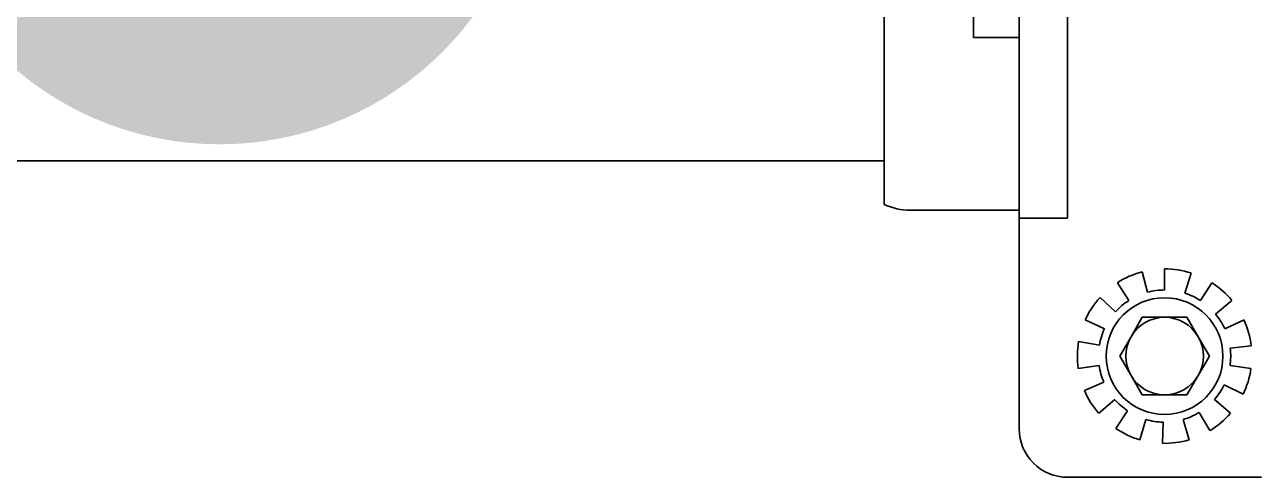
# Model space of a CAD drawing. Extents: x 39751 to 116307, y -36149 to -14965.
# Drawn here: x 54271.2 to 54398.2, y -20719.2 to -20672.5 of the extents above; entities that cross this region are included whole.
import ezdxf

# ---------------------------------------------------------------- set-up
doc = ezdxf.new("R2010")
doc.units = 0
doc.header["$LTSCALE"] = 1500
doc.layers.add('Hatch', color=7, linetype='Continuous', lineweight=13)
doc.layers.add('Visible Edges(Atlas Copco)', color=7, linetype='Continuous', lineweight=35)

# ---------------------------------------------------------------- blocks, each defined once
blk = doc.blocks.new('A$C58483152')
at = {"layer": 'Hatch'}
h = blk.add_hatch(color=7, dxfattribs=at)
edge = h.paths.add_edge_path()
edge.add_line((776.13, 516.5), (776.13, 555.21))
edge.add_line((776.13, 555.21), (682.31, 555.21))
edge.add_line((682.31, 555.21), (682.31, 484))
edge.add_line((682.31, 484), (743.63, 484))
edge.add_arc((776.13, 484), 32.5, 180, 90)
at = {"layer": 'Visible Edges(Atlas Copco)'}
for p, q in [((858.6, 570.03), (858.6, 443.88)), ((863.6, 570.03), (863.6, 443.88)), ((844.68, 568.6), (844.68, 445.3)), ((853.88, 551.4), (853.88, 462.5)), ((853.88, 462.5), (858.6, 462.5)), ((562.28, 449.8), (844.68, 449.8)), ((847.38, 444.7), (858.6, 444.7)), ((863.6, 443.88), (858.6, 443.88)), ((858.6, 442.15), (858.6, 443.88)), ((858.6, 422.15), (858.6, 442.15)), ((871.27, 438.34), (871.84, 436.23)), ((873.6, 436.46), (873.6, 438.65)), ((869.91, 435.38), (868.73, 437.22)), ((876.34, 438.22), (875.68, 436.14)), ((877.29, 435.38), (878.47, 437.22)), ((866.94, 435.7), (868.55, 434.23)), ((880.54, 435.38), (878.86, 433.99)), ((867.4, 432.48), (865.41, 433.38)), ((871.29, 433.65), (870.14, 431.65)), ((873.6, 433.65), (871.29, 433.65)), ((875.91, 433.65), (873.6, 433.65)), ((877.06, 431.65), (875.91, 433.65)), ((879.8, 432.48), (881.79, 433.38)), ((864.72, 431.14), (866.88, 430.78)), ((870.14, 431.65), (868.98, 429.65)), ((878.22, 429.65), (877.06, 431.65)), ((882.54, 430.71), (880.37, 430.46)), ((868.98, 429.65), (870.14, 427.65)), ((877.06, 427.65), (878.22, 429.65)), ((866.85, 428.68), (864.69, 428.36)), ((880.35, 428.68), (882.51, 428.36)), ((865.33, 426.1), (867.33, 426.96)), ((870.14, 427.65), (871.29, 425.65)), ((875.91, 425.65), (877.06, 427.65)), ((871.29, 425.65), (873.6, 425.65)), ((873.6, 425.65), (875.91, 425.65)), ((881.7, 425.71), (879.73, 426.67)), ((868.45, 425.18), (866.8, 423.75)), ((878.75, 425.18), (880.4, 423.75)), ((868.56, 422.19), (869.78, 424)), ((871.68, 423.1), (871.06, 421.01)), ((875.52, 423.1), (876.14, 421.01)), ((878.28, 421.96), (877.15, 423.82)), ((873.39, 420.65), (873.44, 422.83)), ((883.6, 417.15), (863.6, 417.15))]:
    blk.add_line(p, q, dxfattribs=at)
blk.add_circle((873.6, 429.65), 6.02, dxfattribs=at)
for centre, radius, start, end in [((847.38, 451.1), 6.4, 244.9922, 270), ((873.6, 429.65), 9, 105, 122.7273), ((873.6, 429.65), 9, 72.2727, 90), ((873.6, 429.65), 9, 39.5455, 57.2727), ((873.6, 429.65), 6.82, 90, 105), ((873.6, 429.65), 6.82, 57.2727, 72.2727), ((873.6, 429.65), 9, 137.7273, 155.4545), ((873.6, 429.65), 6.82, 122.7273, 137.7273), ((873.6, 429.65), 4, 90, 150), ((873.6, 429.65), 4, 30, 90), ((873.6, 429.65), 6.82, 24.5455, 39.5455), ((873.6, 429.65), 9, 6.8182, 24.5455), ((873.6, 429.65), 6.82, 155.4545, 170.4545), ((873.6, 429.65), 9, 170.4545, 188.1818), ((873.6, 429.65), 4, 150, 210), ((873.6, 429.65), 4, 330, 30), ((873.6, 429.65), 6.82, 351.8182, 6.8182), ((873.6, 429.65), 6.82, 188.1818, 203.1818), ((873.6, 429.65), 9, 334.0909, 351.8182), ((873.6, 429.65), 4, 210, 270), ((873.6, 429.65), 4, 270, 330), ((873.6, 429.65), 9, 203.1818, 220.9091), ((873.6, 429.65), 6.82, 319.0909, 334.0909), ((873.6, 429.65), 6.82, 220.9091, 235.9091), ((873.6, 429.65), 6.82, 253.6364, 268.6364), ((873.6, 429.65), 6.82, 286.3636, 301.3636), ((873.6, 429.65), 9, 301.3636, 319.0909), ((863.6, 422.15), 5, 180, 270), ((873.6, 429.65), 9, 235.9091, 253.6364), ((873.6, 429.65), 9, 268.6364, 286.3636)]:
    blk.add_arc(centre, radius, start, end, dxfattribs=at)

msp = doc.modelspace()

# ---------------------------------------------------------------- block references
msp.add_blockref('A$C58483152', (53515.15, -21136.31))

doc.saveas('drawing.dxf')
